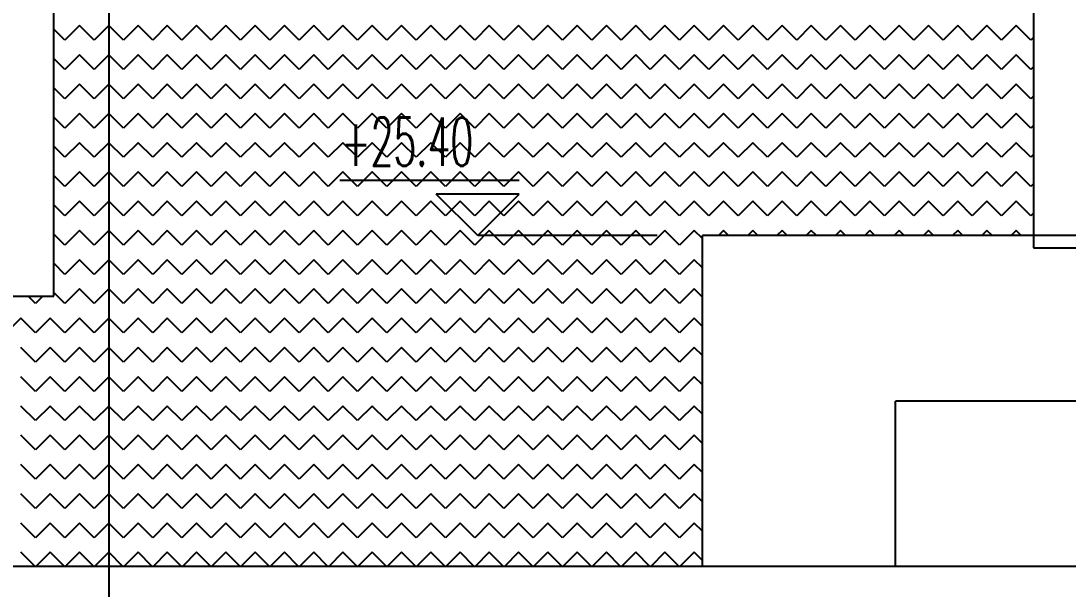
# Model space of a CAD drawing. Extents: x 78 to 306, y -397 to 18.
# Drawn here: x 279.2918 to 279.3676, y -396.3762 to -396.335 of the extents above; entities that cross this region are included whole.
import ezdxf

# ---------------------------------------------------------------- set-up
doc = ezdxf.new("R2010")
doc.units = 0
doc.header["$LTSCALE"] = 0.5
doc.header["$MEASUREMENT"] = 0
doc.linetypes.add('DASHDOT2', pattern=[0.5, 0.25, -0.125, 0, -0.125])
doc.linetypes.add('DOT2', pattern=[0.125, 0, -0.125])
for name, color, linetype in [('AKS', 5, 'DASHDOT2'), ('IZDUSUM', 2, 'DOT2'), ('KAPI', 1, 'CONTINUOUS'), ('KOLON', 4, 'CONTINUOUS'), ('OLCU', 31, 'CONTINUOUS'), ('TARAMA', 8, 'CONTINUOUS')]:
    doc.layers.add(name, color=color, linetype=linetype)
doc.styles.add('OLCU', font='romans.shx', dxfattribs={"width": 0.6, "height": 0.125})

msp = doc.modelspace()

# ---------------------------------------------------------------- linework, layer by layer
at = {"layer": 'AKS'}
for p, q in [((279.327144, -396.94956), (279.327144, -396.29556)), ((279.298144, -396.29956), (279.298144, -396.94956)), ((279.334144, -396.94956), (279.334144, -396.29956))]:
    msp.add_line(p, q, dxfattribs=at)
at = {"layer": 'IZDUSUM', "ltscale": 0.5}
for p, q in [((279.365144, -396.35056), (279.365144, -396.35146)), ((279.365144, -396.35146), (279.377144, -396.35146))]:
    msp.add_line(p, q, dxfattribs=at)
at = {"layer": 'KAPI', "ltscale": 1.4}
for p, q in [((279.294144, -396.35496), (279.294144, -396.30656)), ((279.365144, -396.30656), (279.365144, -396.35056)), ((279.286144, -396.35496), (279.294144, -396.35496))]:
    msp.add_line(p, q, dxfattribs=at)
at = {"layer": 'KOLON'}
for p, q in [((279.377144, -396.35056), (279.341144, -396.35056)), ((279.341144, -396.37456), (279.341144, -396.35056)), ((279.355144, -396.37456), (279.355144, -396.36256)), ((279.377144, -396.36256), (279.355144, -396.36256)), ((279.377144, -396.37456), (279.183144, -396.37456))]:
    msp.add_line(p, q, dxfattribs=at)
at = {"layer": 'OLCU'}
for p, q in [((279.327861, -396.34656), (279.314861, -396.34656)), ((279.324861, -396.35056), (279.321861, -396.34756)), ((279.327861, -396.34756), (279.321861, -396.34756)), ((279.324861, -396.35056), (279.327861, -396.34756)), ((279.337861, -396.35056), (279.324861, -396.35056))]:
    msp.add_line(p, q, dxfattribs=at)
at = {"layer": 'TARAMA', "ltscale": 1.4}
for p, q in [((279.294946, -396.336405), (279.294144, -396.335604)), ((279.296007, -396.335345), (279.294946, -396.336405)), ((279.297067, -396.336405), (279.296007, -396.335345)), ((279.298128, -396.335345), (279.297067, -396.336405)), ((279.299189, -396.336405), (279.298128, -396.335345)), ((279.300249, -396.335345), (279.299189, -396.336405)), ((279.30131, -396.336405), (279.300249, -396.335345)), ((279.30237, -396.335345), (279.30131, -396.336405)), ((279.303431, -396.336405), (279.30237, -396.335345)), ((279.304492, -396.335345), (279.303431, -396.336405)), ((279.305552, -396.336405), (279.304492, -396.335345)), ((279.306613, -396.335345), (279.305552, -396.336405)), ((279.307674, -396.336405), (279.306613, -396.335345)), ((279.308734, -396.335345), (279.307674, -396.336405)), ((279.309795, -396.336405), (279.308734, -396.335345)), ((279.310856, -396.335345), (279.309795, -396.336405)), ((279.311916, -396.336405), (279.310856, -396.335345)), ((279.312977, -396.335345), (279.311916, -396.336405)), ((279.314038, -396.336405), (279.312977, -396.335345)), ((279.315098, -396.335345), (279.314038, -396.336405)), ((279.316159, -396.336405), (279.315098, -396.335345)), ((279.31722, -396.335345), (279.316159, -396.336405)), ((279.31828, -396.336405), (279.31722, -396.335345)), ((279.319341, -396.335345), (279.31828, -396.336405)), ((279.320402, -396.336405), (279.319341, -396.335345)), ((279.321462, -396.335345), (279.320402, -396.336405)), ((279.322523, -396.336405), (279.321462, -396.335345)), ((279.323584, -396.335345), (279.322523, -396.336405)), ((279.324644, -396.336405), (279.323584, -396.335345)), ((279.325705, -396.335345), (279.324644, -396.336405)), ((279.326766, -396.336405), (279.325705, -396.335345)), ((279.327826, -396.335345), (279.326766, -396.336405)), ((279.328887, -396.336405), (279.327826, -396.335345)), ((279.329948, -396.335345), (279.328887, -396.336405)), ((279.331008, -396.336405), (279.329948, -396.335345)), ((279.332069, -396.335345), (279.331008, -396.336405)), ((279.33313, -396.336405), (279.332069, -396.335345)), ((279.33419, -396.335345), (279.33313, -396.336405)), ((279.335251, -396.336405), (279.33419, -396.335345)), ((279.336312, -396.335345), (279.335251, -396.336405)), ((279.337372, -396.336405), (279.336312, -396.335345)), ((279.338433, -396.335345), (279.337372, -396.336405)), ((279.339494, -396.336405), (279.338433, -396.335345)), ((279.340554, -396.335345), (279.339494, -396.336405)), ((279.341615, -396.336405), (279.340554, -396.335345)), ((279.342676, -396.335345), (279.341615, -396.336405)), ((279.343736, -396.336405), (279.342676, -396.335345)), ((279.344797, -396.335345), (279.343736, -396.336405)), ((279.345858, -396.336405), (279.344797, -396.335345)), ((279.346918, -396.335345), (279.345858, -396.336405)), ((279.347979, -396.336405), (279.346918, -396.335345)), ((279.34904, -396.335345), (279.347979, -396.336405)), ((279.3501, -396.336405), (279.34904, -396.335345)), ((279.351161, -396.335345), (279.3501, -396.336405)), ((279.352222, -396.336405), (279.351161, -396.335345)), ((279.353282, -396.335345), (279.352222, -396.336405)), ((279.354343, -396.336405), (279.353282, -396.335345)), ((279.355403, -396.335345), (279.354343, -396.336405)), ((279.356464, -396.336405), (279.355403, -396.335345)), ((279.357525, -396.335345), (279.356464, -396.336405)), ((279.358585, -396.336405), (279.357525, -396.335345)), ((279.359646, -396.335345), (279.358585, -396.336405)), ((279.360707, -396.336405), (279.359646, -396.335345)), ((279.361767, -396.335345), (279.360707, -396.336405)), ((279.362828, -396.336405), (279.361767, -396.335345)), ((279.363889, -396.335345), (279.362828, -396.336405)), ((279.364949, -396.336405), (279.363889, -396.335345)), ((279.365144, -396.336211), (279.364949, -396.336405)), ((279.294946, -396.338527), (279.294144, -396.337725)), ((279.296007, -396.337466), (279.294946, -396.338527)), ((279.297067, -396.338527), (279.296007, -396.337466)), ((279.298128, -396.337466), (279.297067, -396.338527)), ((279.299189, -396.338527), (279.298128, -396.337466)), ((279.300249, -396.337466), (279.299189, -396.338527)), ((279.30131, -396.338527), (279.300249, -396.337466)), ((279.30237, -396.337466), (279.30131, -396.338527)), ((279.303431, -396.338527), (279.30237, -396.337466)), ((279.304492, -396.337466), (279.303431, -396.338527)), ((279.305552, -396.338527), (279.304492, -396.337466)), ((279.306613, -396.337466), (279.305552, -396.338527)), ((279.307674, -396.338527), (279.306613, -396.337466)), ((279.308734, -396.337466), (279.307674, -396.338527)), ((279.309795, -396.338527), (279.308734, -396.337466)), ((279.310856, -396.337466), (279.309795, -396.338527)), ((279.311916, -396.338527), (279.310856, -396.337466)), ((279.312977, -396.337466), (279.311916, -396.338527)), ((279.314038, -396.338527), (279.312977, -396.337466)), ((279.315098, -396.337466), (279.314038, -396.338527)), ((279.316159, -396.338527), (279.315098, -396.337466)), ((279.31722, -396.337466), (279.316159, -396.338527)), ((279.31828, -396.338527), (279.31722, -396.337466)), ((279.319341, -396.337466), (279.31828, -396.338527)), ((279.320402, -396.338527), (279.319341, -396.337466)), ((279.321462, -396.337466), (279.320402, -396.338527)), ((279.322523, -396.338527), (279.321462, -396.337466)), ((279.323584, -396.337466), (279.322523, -396.338527)), ((279.324644, -396.338527), (279.323584, -396.337466)), ((279.325705, -396.337466), (279.324644, -396.338527)), ((279.326766, -396.338527), (279.325705, -396.337466)), ((279.327826, -396.337466), (279.326766, -396.338527)), ((279.328887, -396.338527), (279.327826, -396.337466)), ((279.329948, -396.337466), (279.328887, -396.338527)), ((279.331008, -396.338527), (279.329948, -396.337466)), ((279.332069, -396.337466), (279.331008, -396.338527)), ((279.33313, -396.338527), (279.332069, -396.337466)), ((279.33419, -396.337466), (279.33313, -396.338527)), ((279.335251, -396.338527), (279.33419, -396.337466)), ((279.336312, -396.337466), (279.335251, -396.338527)), ((279.337372, -396.338527), (279.336312, -396.337466)), ((279.338433, -396.337466), (279.337372, -396.338527)), ((279.339494, -396.338527), (279.338433, -396.337466)), ((279.340554, -396.337466), (279.339494, -396.338527)), ((279.341615, -396.338527), (279.340554, -396.337466)), ((279.342676, -396.337466), (279.341615, -396.338527)), ((279.343736, -396.338527), (279.342676, -396.337466)), ((279.344797, -396.337466), (279.343736, -396.338527)), ((279.345858, -396.338527), (279.344797, -396.337466)), ((279.346918, -396.337466), (279.345858, -396.338527)), ((279.347979, -396.338527), (279.346918, -396.337466)), ((279.34904, -396.337466), (279.347979, -396.338527)), ((279.3501, -396.338527), (279.34904, -396.337466)), ((279.351161, -396.337466), (279.3501, -396.338527)), ((279.352222, -396.338527), (279.351161, -396.337466)), ((279.353282, -396.337466), (279.352222, -396.338527)), ((279.354343, -396.338527), (279.353282, -396.337466)), ((279.355403, -396.337466), (279.354343, -396.338527)), ((279.356464, -396.338527), (279.355403, -396.337466)), ((279.357525, -396.337466), (279.356464, -396.338527)), ((279.358585, -396.338527), (279.357525, -396.337466)), ((279.359646, -396.337466), (279.358585, -396.338527)), ((279.360707, -396.338527), (279.359646, -396.337466)), ((279.361767, -396.337466), (279.360707, -396.338527)), ((279.362828, -396.338527), (279.361767, -396.337466)), ((279.363889, -396.337466), (279.362828, -396.338527)), ((279.364949, -396.338527), (279.363889, -396.337466)), ((279.365144, -396.338332), (279.364949, -396.338527)), ((279.296007, -396.339587), (279.294946, -396.340648)), ((279.297067, -396.340648), (279.296007, -396.339587)), ((279.298128, -396.339587), (279.297067, -396.340648)), ((279.299189, -396.340648), (279.298128, -396.339587)), ((279.300249, -396.339587), (279.299189, -396.340648)), ((279.30131, -396.340648), (279.300249, -396.339587)), ((279.30237, -396.339587), (279.30131, -396.340648)), ((279.303431, -396.340648), (279.30237, -396.339587)), ((279.304492, -396.339587), (279.303431, -396.340648)), ((279.305552, -396.340648), (279.304492, -396.339587)), ((279.306613, -396.339587), (279.305552, -396.340648)), ((279.307674, -396.340648), (279.306613, -396.339587)), ((279.308734, -396.339587), (279.307674, -396.340648)), ((279.309795, -396.340648), (279.308734, -396.339587)), ((279.310856, -396.339587), (279.309795, -396.340648)), ((279.311916, -396.340648), (279.310856, -396.339587)), ((279.312977, -396.339587), (279.311916, -396.340648)), ((279.314038, -396.340648), (279.312977, -396.339587)), ((279.315098, -396.339587), (279.314038, -396.340648)), ((279.316159, -396.340648), (279.315098, -396.339587)), ((279.31722, -396.339587), (279.316159, -396.340648)), ((279.31828, -396.340648), (279.31722, -396.339587)), ((279.319341, -396.339587), (279.31828, -396.340648)), ((279.320402, -396.340648), (279.319341, -396.339587)), ((279.321462, -396.339587), (279.320402, -396.340648)), ((279.322523, -396.340648), (279.321462, -396.339587)), ((279.323584, -396.339587), (279.322523, -396.340648)), ((279.324644, -396.340648), (279.323584, -396.339587)), ((279.325705, -396.339587), (279.324644, -396.340648)), ((279.326766, -396.340648), (279.325705, -396.339587)), ((279.327826, -396.339587), (279.326766, -396.340648)), ((279.328887, -396.340648), (279.327826, -396.339587)), ((279.329948, -396.339587), (279.328887, -396.340648)), ((279.331008, -396.340648), (279.329948, -396.339587)), ((279.332069, -396.339587), (279.331008, -396.340648)), ((279.33313, -396.340648), (279.332069, -396.339587)), ((279.33419, -396.339587), (279.33313, -396.340648)), ((279.335251, -396.340648), (279.33419, -396.339587)), ((279.336312, -396.339587), (279.335251, -396.340648)), ((279.337372, -396.340648), (279.336312, -396.339587)), ((279.338433, -396.339587), (279.337372, -396.340648)), ((279.339494, -396.340648), (279.338433, -396.339587)), ((279.340554, -396.339587), (279.339494, -396.340648)), ((279.341615, -396.340648), (279.340554, -396.339587)), ((279.342676, -396.339587), (279.341615, -396.340648)), ((279.343736, -396.340648), (279.342676, -396.339587)), ((279.344797, -396.339587), (279.343736, -396.340648)), ((279.345858, -396.340648), (279.344797, -396.339587)), ((279.346918, -396.339587), (279.345858, -396.340648)), ((279.347979, -396.340648), (279.346918, -396.339587)), ((279.34904, -396.339587), (279.347979, -396.340648)), ((279.3501, -396.340648), (279.34904, -396.339587)), ((279.351161, -396.339587), (279.3501, -396.340648)), ((279.352222, -396.340648), (279.351161, -396.339587)), ((279.353282, -396.339587), (279.352222, -396.340648)), ((279.354343, -396.340648), (279.353282, -396.339587)), ((279.355403, -396.339587), (279.354343, -396.340648)), ((279.356464, -396.340648), (279.355403, -396.339587)), ((279.357525, -396.339587), (279.356464, -396.340648)), ((279.358585, -396.340648), (279.357525, -396.339587)), ((279.359646, -396.339587), (279.358585, -396.340648)), ((279.360707, -396.340648), (279.359646, -396.339587)), ((279.361767, -396.339587), (279.360707, -396.340648)), ((279.362828, -396.340648), (279.361767, -396.339587)), ((279.363889, -396.339587), (279.362828, -396.340648)), ((279.364949, -396.340648), (279.363889, -396.339587)), ((279.294946, -396.340648), (279.294144, -396.339846)), ((279.365144, -396.340454), (279.364949, -396.340648)), ((279.294946, -396.342769), (279.294144, -396.341968)), ((279.296007, -396.341709), (279.294946, -396.342769)), ((279.297067, -396.342769), (279.296007, -396.341709)), ((279.298128, -396.341709), (279.297067, -396.342769)), ((279.299189, -396.342769), (279.298128, -396.341709)), ((279.300249, -396.341709), (279.299189, -396.342769)), ((279.30131, -396.342769), (279.300249, -396.341709)), ((279.30237, -396.341709), (279.30131, -396.342769)), ((279.303431, -396.342769), (279.30237, -396.341709)), ((279.304492, -396.341709), (279.303431, -396.342769)), ((279.305552, -396.342769), (279.304492, -396.341709)), ((279.306613, -396.341709), (279.305552, -396.342769)), ((279.307674, -396.342769), (279.306613, -396.341709)), ((279.308734, -396.341709), (279.307674, -396.342769)), ((279.309795, -396.342769), (279.308734, -396.341709)), ((279.310856, -396.341709), (279.309795, -396.342769)), ((279.311916, -396.342769), (279.310856, -396.341709)), ((279.312977, -396.341709), (279.311916, -396.342769)), ((279.314038, -396.342769), (279.312977, -396.341709)), ((279.315098, -396.341709), (279.314038, -396.342769)), ((279.316159, -396.342769), (279.315098, -396.341709)), ((279.31722, -396.341709), (279.316159, -396.342769)), ((279.31828, -396.342769), (279.31722, -396.341709)), ((279.319341, -396.341709), (279.31828, -396.342769)), ((279.320402, -396.342769), (279.319341, -396.341709)), ((279.321462, -396.341709), (279.320402, -396.342769)), ((279.322523, -396.342769), (279.321462, -396.341709)), ((279.323584, -396.341709), (279.322523, -396.342769)), ((279.324644, -396.342769), (279.323584, -396.341709)), ((279.325705, -396.341709), (279.324644, -396.342769)), ((279.326766, -396.342769), (279.325705, -396.341709)), ((279.327826, -396.341709), (279.326766, -396.342769)), ((279.328887, -396.342769), (279.327826, -396.341709)), ((279.329948, -396.341709), (279.328887, -396.342769)), ((279.331008, -396.342769), (279.329948, -396.341709)), ((279.332069, -396.341709), (279.331008, -396.342769)), ((279.33313, -396.342769), (279.332069, -396.341709)), ((279.33419, -396.341709), (279.33313, -396.342769)), ((279.335251, -396.342769), (279.33419, -396.341709)), ((279.336312, -396.341709), (279.335251, -396.342769)), ((279.337372, -396.342769), (279.336312, -396.341709)), ((279.338433, -396.341709), (279.337372, -396.342769)), ((279.339494, -396.342769), (279.338433, -396.341709)), ((279.340554, -396.341709), (279.339494, -396.342769)), ((279.341615, -396.342769), (279.340554, -396.341709)), ((279.342676, -396.341709), (279.341615, -396.342769)), ((279.343736, -396.342769), (279.342676, -396.341709)), ((279.344797, -396.341709), (279.343736, -396.342769)), ((279.345858, -396.342769), (279.344797, -396.341709)), ((279.346918, -396.341709), (279.345858, -396.342769)), ((279.347979, -396.342769), (279.346918, -396.341709)), ((279.34904, -396.341709), (279.347979, -396.342769)), ((279.3501, -396.342769), (279.34904, -396.341709)), ((279.351161, -396.341709), (279.3501, -396.342769)), ((279.352222, -396.342769), (279.351161, -396.341709)), ((279.353282, -396.341709), (279.352222, -396.342769)), ((279.354343, -396.342769), (279.353282, -396.341709)), ((279.355403, -396.341709), (279.354343, -396.342769)), ((279.356464, -396.342769), (279.355403, -396.341709)), ((279.357525, -396.341709), (279.356464, -396.342769)), ((279.358585, -396.342769), (279.357525, -396.341709)), ((279.359646, -396.341709), (279.358585, -396.342769)), ((279.360707, -396.342769), (279.359646, -396.341709)), ((279.361767, -396.341709), (279.360707, -396.342769)), ((279.362828, -396.342769), (279.361767, -396.341709)), ((279.363889, -396.341709), (279.362828, -396.342769)), ((279.364949, -396.342769), (279.363889, -396.341709)), ((279.365144, -396.342575), (279.364949, -396.342769)), ((279.294946, -396.344891), (279.294144, -396.344089)), ((279.296007, -396.34383), (279.294946, -396.344891)), ((279.297067, -396.344891), (279.296007, -396.34383)), ((279.298128, -396.34383), (279.297067, -396.344891)), ((279.299189, -396.344891), (279.298128, -396.34383)), ((279.300249, -396.34383), (279.299189, -396.344891)), ((279.30131, -396.344891), (279.300249, -396.34383)), ((279.30237, -396.34383), (279.30131, -396.344891)), ((279.303431, -396.344891), (279.30237, -396.34383)), ((279.304492, -396.34383), (279.303431, -396.344891)), ((279.305552, -396.344891), (279.304492, -396.34383)), ((279.306613, -396.34383), (279.305552, -396.344891)), ((279.307674, -396.344891), (279.306613, -396.34383)), ((279.308734, -396.34383), (279.307674, -396.344891)), ((279.309795, -396.344891), (279.308734, -396.34383)), ((279.310856, -396.34383), (279.309795, -396.344891)), ((279.311916, -396.344891), (279.310856, -396.34383)), ((279.312977, -396.34383), (279.311916, -396.344891)), ((279.314038, -396.344891), (279.312977, -396.34383)), ((279.315098, -396.34383), (279.314038, -396.344891)), ((279.316159, -396.344891), (279.315098, -396.34383)), ((279.31722, -396.34383), (279.316159, -396.344891)), ((279.31828, -396.344891), (279.31722, -396.34383)), ((279.319341, -396.34383), (279.31828, -396.344891)), ((279.320402, -396.344891), (279.319341, -396.34383)), ((279.321462, -396.34383), (279.320402, -396.344891)), ((279.322523, -396.344891), (279.321462, -396.34383)), ((279.323584, -396.34383), (279.322523, -396.344891)), ((279.324644, -396.344891), (279.323584, -396.34383)), ((279.325705, -396.34383), (279.324644, -396.344891)), ((279.326766, -396.344891), (279.325705, -396.34383)), ((279.327826, -396.34383), (279.326766, -396.344891)), ((279.328887, -396.344891), (279.327826, -396.34383)), ((279.329948, -396.34383), (279.328887, -396.344891)), ((279.331008, -396.344891), (279.329948, -396.34383)), ((279.332069, -396.34383), (279.331008, -396.344891)), ((279.33313, -396.344891), (279.332069, -396.34383)), ((279.33419, -396.34383), (279.33313, -396.344891)), ((279.335251, -396.344891), (279.33419, -396.34383)), ((279.336312, -396.34383), (279.335251, -396.344891)), ((279.337372, -396.344891), (279.336312, -396.34383)), ((279.338433, -396.34383), (279.337372, -396.344891)), ((279.339494, -396.344891), (279.338433, -396.34383)), ((279.340554, -396.34383), (279.339494, -396.344891)), ((279.341615, -396.344891), (279.340554, -396.34383)), ((279.342676, -396.34383), (279.341615, -396.344891)), ((279.343736, -396.344891), (279.342676, -396.34383)), ((279.344797, -396.34383), (279.343736, -396.344891)), ((279.345858, -396.344891), (279.344797, -396.34383)), ((279.346918, -396.34383), (279.345858, -396.344891)), ((279.347979, -396.344891), (279.346918, -396.34383)), ((279.34904, -396.34383), (279.347979, -396.344891)), ((279.3501, -396.344891), (279.34904, -396.34383)), ((279.351161, -396.34383), (279.3501, -396.344891)), ((279.352222, -396.344891), (279.351161, -396.34383)), ((279.353282, -396.34383), (279.352222, -396.344891)), ((279.354343, -396.344891), (279.353282, -396.34383)), ((279.355403, -396.34383), (279.354343, -396.344891)), ((279.356464, -396.344891), (279.355403, -396.34383)), ((279.357525, -396.34383), (279.356464, -396.344891)), ((279.358585, -396.344891), (279.357525, -396.34383)), ((279.359646, -396.34383), (279.358585, -396.344891)), ((279.360707, -396.344891), (279.359646, -396.34383)), ((279.361767, -396.34383), (279.360707, -396.344891)), ((279.362828, -396.344891), (279.361767, -396.34383)), ((279.363889, -396.34383), (279.362828, -396.344891)), ((279.364949, -396.344891), (279.363889, -396.34383)), ((279.365144, -396.344696), (279.364949, -396.344891)), ((279.294946, -396.347012), (279.294144, -396.34621)), ((279.296007, -396.345951), (279.294946, -396.347012)), ((279.297067, -396.347012), (279.296007, -396.345951)), ((279.298128, -396.345951), (279.297067, -396.347012)), ((279.299189, -396.347012), (279.298128, -396.345951)), ((279.300249, -396.345951), (279.299189, -396.347012)), ((279.30131, -396.347012), (279.300249, -396.345951)), ((279.30237, -396.345951), (279.30131, -396.347012)), ((279.303431, -396.347012), (279.30237, -396.345951)), ((279.304492, -396.345951), (279.303431, -396.347012)), ((279.305552, -396.347012), (279.304492, -396.345951)), ((279.306613, -396.345951), (279.305552, -396.347012)), ((279.307674, -396.347012), (279.306613, -396.345951)), ((279.308734, -396.345951), (279.307674, -396.347012)), ((279.309795, -396.347012), (279.308734, -396.345951)), ((279.310856, -396.345951), (279.309795, -396.347012)), ((279.311916, -396.347012), (279.310856, -396.345951)), ((279.312977, -396.345951), (279.311916, -396.347012)), ((279.314038, -396.347012), (279.312977, -396.345951)), ((279.315098, -396.345951), (279.314038, -396.347012)), ((279.316159, -396.347012), (279.315098, -396.345951)), ((279.31722, -396.345951), (279.316159, -396.347012)), ((279.31828, -396.347012), (279.31722, -396.345951)), ((279.319341, -396.345951), (279.31828, -396.347012)), ((279.320402, -396.347012), (279.319341, -396.345951)), ((279.321462, -396.345951), (279.320402, -396.347012)), ((279.322523, -396.347012), (279.321462, -396.345951)), ((279.323584, -396.345951), (279.322523, -396.347012)), ((279.324644, -396.347012), (279.323584, -396.345951)), ((279.325705, -396.345951), (279.324644, -396.347012)), ((279.326766, -396.347012), (279.325705, -396.345951)), ((279.327826, -396.345951), (279.326766, -396.347012)), ((279.328887, -396.347012), (279.327826, -396.345951)), ((279.329948, -396.345951), (279.328887, -396.347012)), ((279.331008, -396.347012), (279.329948, -396.345951)), ((279.332069, -396.345951), (279.331008, -396.347012)), ((279.33313, -396.347012), (279.332069, -396.345951)), ((279.33419, -396.345951), (279.33313, -396.347012)), ((279.335251, -396.347012), (279.33419, -396.345951)), ((279.336312, -396.345951), (279.335251, -396.347012)), ((279.337372, -396.347012), (279.336312, -396.345951)), ((279.338433, -396.345951), (279.337372, -396.347012)), ((279.339494, -396.347012), (279.338433, -396.345951)), ((279.340554, -396.345951), (279.339494, -396.347012)), ((279.341615, -396.347012), (279.340554, -396.345951)), ((279.342676, -396.345951), (279.341615, -396.347012)), ((279.343736, -396.347012), (279.342676, -396.345951)), ((279.344797, -396.345951), (279.343736, -396.347012)), ((279.345858, -396.347012), (279.344797, -396.345951)), ((279.346918, -396.345951), (279.345858, -396.347012)), ((279.347979, -396.347012), (279.346918, -396.345951)), ((279.34904, -396.345951), (279.347979, -396.347012)), ((279.3501, -396.347012), (279.34904, -396.345951)), ((279.351161, -396.345951), (279.3501, -396.347012)), ((279.352222, -396.347012), (279.351161, -396.345951)), ((279.353282, -396.345951), (279.352222, -396.347012)), ((279.354343, -396.347012), (279.353282, -396.345951)), ((279.355403, -396.345951), (279.354343, -396.347012)), ((279.356464, -396.347012), (279.355403, -396.345951)), ((279.357525, -396.345951), (279.356464, -396.347012)), ((279.358585, -396.347012), (279.357525, -396.345951)), ((279.359646, -396.345951), (279.358585, -396.347012)), ((279.360707, -396.347012), (279.359646, -396.345951)), ((279.361767, -396.345951), (279.360707, -396.347012)), ((279.362828, -396.347012), (279.361767, -396.345951)), ((279.363889, -396.345951), (279.362828, -396.347012)), ((279.364949, -396.347012), (279.363889, -396.345951)), ((279.365144, -396.346818), (279.364949, -396.347012)), ((279.296007, -396.348073), (279.294946, -396.349133)), ((279.297067, -396.349133), (279.296007, -396.348073)), ((279.298128, -396.348073), (279.297067, -396.349133)), ((279.299189, -396.349133), (279.298128, -396.348073)), ((279.300249, -396.348073), (279.299189, -396.349133)), ((279.30131, -396.349133), (279.300249, -396.348073)), ((279.30237, -396.348073), (279.30131, -396.349133)), ((279.303431, -396.349133), (279.30237, -396.348073)), ((279.304492, -396.348073), (279.303431, -396.349133)), ((279.305552, -396.349133), (279.304492, -396.348073)), ((279.306613, -396.348073), (279.305552, -396.349133)), ((279.307674, -396.349133), (279.306613, -396.348073)), ((279.308734, -396.348073), (279.307674, -396.349133)), ((279.309795, -396.349133), (279.308734, -396.348073)), ((279.310856, -396.348073), (279.309795, -396.349133)), ((279.311916, -396.349133), (279.310856, -396.348073)), ((279.312977, -396.348073), (279.311916, -396.349133)), ((279.314038, -396.349133), (279.312977, -396.348073)), ((279.315098, -396.348073), (279.314038, -396.349133)), ((279.316159, -396.349133), (279.315098, -396.348073)), ((279.31722, -396.348073), (279.316159, -396.349133)), ((279.31828, -396.349133), (279.31722, -396.348073)), ((279.319341, -396.348073), (279.31828, -396.349133)), ((279.320402, -396.349133), (279.319341, -396.348073)), ((279.321462, -396.348073), (279.320402, -396.349133)), ((279.322523, -396.349133), (279.321462, -396.348073)), ((279.323584, -396.348073), (279.322523, -396.349133)), ((279.324644, -396.349133), (279.323584, -396.348073)), ((279.325705, -396.348073), (279.324644, -396.349133)), ((279.326766, -396.349133), (279.325705, -396.348073)), ((279.327826, -396.348073), (279.326766, -396.349133)), ((279.328887, -396.349133), (279.327826, -396.348073)), ((279.329948, -396.348073), (279.328887, -396.349133)), ((279.331008, -396.349133), (279.329948, -396.348073)), ((279.332069, -396.348073), (279.331008, -396.349133)), ((279.33313, -396.349133), (279.332069, -396.348073)), ((279.33419, -396.348073), (279.33313, -396.349133)), ((279.335251, -396.349133), (279.33419, -396.348073)), ((279.336312, -396.348073), (279.335251, -396.349133)), ((279.337372, -396.349133), (279.336312, -396.348073)), ((279.338433, -396.348073), (279.337372, -396.349133)), ((279.339494, -396.349133), (279.338433, -396.348073)), ((279.340554, -396.348073), (279.339494, -396.349133)), ((279.341615, -396.349133), (279.340554, -396.348073)), ((279.342676, -396.348073), (279.341615, -396.349133)), ((279.343736, -396.349133), (279.342676, -396.348073)), ((279.344797, -396.348073), (279.343736, -396.349133)), ((279.345858, -396.349133), (279.344797, -396.348073)), ((279.346918, -396.348073), (279.345858, -396.349133)), ((279.347979, -396.349133), (279.346918, -396.348073)), ((279.34904, -396.348073), (279.347979, -396.349133)), ((279.3501, -396.349133), (279.34904, -396.348073)), ((279.351161, -396.348073), (279.3501, -396.349133)), ((279.352222, -396.349133), (279.351161, -396.348073)), ((279.353282, -396.348073), (279.352222, -396.349133)), ((279.354343, -396.349133), (279.353282, -396.348073)), ((279.355403, -396.348073), (279.354343, -396.349133)), ((279.356464, -396.349133), (279.355403, -396.348073)), ((279.357525, -396.348073), (279.356464, -396.349133)), ((279.358585, -396.349133), (279.357525, -396.348073)), ((279.359646, -396.348073), (279.358585, -396.349133)), ((279.360707, -396.349133), (279.359646, -396.348073)), ((279.361767, -396.348073), (279.360707, -396.349133)), ((279.362828, -396.349133), (279.361767, -396.348073)), ((279.363889, -396.348073), (279.362828, -396.349133)), ((279.364949, -396.349133), (279.363889, -396.348073)), ((279.294946, -396.349133), (279.294144, -396.348331)), ((279.365144, -396.348939), (279.364949, -396.349133)), ((279.296007, -396.350194), (279.294946, -396.351255)), ((279.297067, -396.351255), (279.296007, -396.350194)), ((279.298128, -396.350194), (279.297067, -396.351255)), ((279.299189, -396.351255), (279.298128, -396.350194)), ((279.300249, -396.350194), (279.299189, -396.351255)), ((279.30131, -396.351255), (279.300249, -396.350194)), ((279.30237, -396.350194), (279.30131, -396.351255)), ((279.303431, -396.351255), (279.30237, -396.350194)), ((279.304492, -396.350194), (279.303431, -396.351255)), ((279.305552, -396.351255), (279.304492, -396.350194)), ((279.306613, -396.350194), (279.305552, -396.351255)), ((279.307674, -396.351255), (279.306613, -396.350194)), ((279.308734, -396.350194), (279.307674, -396.351255)), ((279.309795, -396.351255), (279.308734, -396.350194)), ((279.310856, -396.350194), (279.309795, -396.351255)), ((279.311916, -396.351255), (279.310856, -396.350194)), ((279.312977, -396.350194), (279.311916, -396.351255)), ((279.314038, -396.351255), (279.312977, -396.350194)), ((279.315098, -396.350194), (279.314038, -396.351255)), ((279.316159, -396.351255), (279.315098, -396.350194)), ((279.31722, -396.350194), (279.316159, -396.351255)), ((279.31828, -396.351255), (279.31722, -396.350194)), ((279.319341, -396.350194), (279.31828, -396.351255)), ((279.320402, -396.351255), (279.319341, -396.350194)), ((279.321462, -396.350194), (279.320402, -396.351255)), ((279.322523, -396.351255), (279.321462, -396.350194)), ((279.323584, -396.350194), (279.322523, -396.351255)), ((279.324644, -396.351255), (279.323584, -396.350194)), ((279.325705, -396.350194), (279.324644, -396.351255)), ((279.326766, -396.351255), (279.325705, -396.350194)), ((279.327826, -396.350194), (279.326766, -396.351255)), ((279.328887, -396.351255), (279.327826, -396.350194)), ((279.329948, -396.350194), (279.328887, -396.351255)), ((279.331008, -396.351255), (279.329948, -396.350194)), ((279.332069, -396.350194), (279.331008, -396.351255)), ((279.33313, -396.351255), (279.332069, -396.350194)), ((279.33419, -396.350194), (279.33313, -396.351255)), ((279.335251, -396.351255), (279.33419, -396.350194)), ((279.336312, -396.350194), (279.335251, -396.351255)), ((279.337372, -396.351255), (279.336312, -396.350194)), ((279.338433, -396.350194), (279.337372, -396.351255)), ((279.339494, -396.351255), (279.338433, -396.350194)), ((279.340554, -396.350194), (279.339494, -396.351255)), ((279.341144, -396.350784), (279.340554, -396.350194)), ((279.342676, -396.350194), (279.34231, -396.35056)), ((279.343041, -396.35056), (279.342676, -396.350194)), ((279.344797, -396.350194), (279.344431, -396.35056)), ((279.345163, -396.35056), (279.344797, -396.350194)), ((279.346918, -396.350194), (279.346552, -396.35056)), ((279.347284, -396.35056), (279.346918, -396.350194)), ((279.34904, -396.350194), (279.348674, -396.35056)), ((279.349405, -396.35056), (279.34904, -396.350194)), ((279.351161, -396.350194), (279.350795, -396.35056)), ((279.351527, -396.35056), (279.351161, -396.350194)), ((279.353282, -396.350194), (279.352916, -396.35056)), ((279.353648, -396.35056), (279.353282, -396.350194)), ((279.355403, -396.350194), (279.355038, -396.35056)), ((279.355769, -396.35056), (279.355403, -396.350194)), ((279.357525, -396.350194), (279.357159, -396.35056)), ((279.357891, -396.35056), (279.357525, -396.350194)), ((279.359646, -396.350194), (279.35928, -396.35056)), ((279.360012, -396.35056), (279.359646, -396.350194)), ((279.361767, -396.350194), (279.361402, -396.35056)), ((279.362133, -396.35056), (279.361767, -396.350194)), ((279.363889, -396.350194), (279.363523, -396.35056)), ((279.364255, -396.35056), (279.363889, -396.350194)), ((279.294946, -396.351255), (279.294144, -396.350453)), ((279.294946, -396.353376), (279.294144, -396.352574)), ((279.296007, -396.352315), (279.294946, -396.353376)), ((279.297067, -396.353376), (279.296007, -396.352315)), ((279.298128, -396.352315), (279.297067, -396.353376)), ((279.299189, -396.353376), (279.298128, -396.352315)), ((279.300249, -396.352315), (279.299189, -396.353376)), ((279.30131, -396.353376), (279.300249, -396.352315)), ((279.30237, -396.352315), (279.30131, -396.353376)), ((279.303431, -396.353376), (279.30237, -396.352315)), ((279.304492, -396.352315), (279.303431, -396.353376)), ((279.305552, -396.353376), (279.304492, -396.352315)), ((279.306613, -396.352315), (279.305552, -396.353376)), ((279.307674, -396.353376), (279.306613, -396.352315)), ((279.308734, -396.352315), (279.307674, -396.353376)), ((279.309795, -396.353376), (279.308734, -396.352315)), ((279.310856, -396.352315), (279.309795, -396.353376)), ((279.311916, -396.353376), (279.310856, -396.352315)), ((279.312977, -396.352315), (279.311916, -396.353376)), ((279.314038, -396.353376), (279.312977, -396.352315)), ((279.315098, -396.352315), (279.314038, -396.353376)), ((279.316159, -396.353376), (279.315098, -396.352315)), ((279.31722, -396.352315), (279.316159, -396.353376)), ((279.31828, -396.353376), (279.31722, -396.352315)), ((279.319341, -396.352315), (279.31828, -396.353376)), ((279.320402, -396.353376), (279.319341, -396.352315)), ((279.321462, -396.352315), (279.320402, -396.353376)), ((279.322523, -396.353376), (279.321462, -396.352315)), ((279.323584, -396.352315), (279.322523, -396.353376)), ((279.324644, -396.353376), (279.323584, -396.352315)), ((279.325705, -396.352315), (279.324644, -396.353376)), ((279.326766, -396.353376), (279.325705, -396.352315)), ((279.327826, -396.352315), (279.326766, -396.353376)), ((279.328887, -396.353376), (279.327826, -396.352315)), ((279.329948, -396.352315), (279.328887, -396.353376)), ((279.331008, -396.353376), (279.329948, -396.352315)), ((279.332069, -396.352315), (279.331008, -396.353376)), ((279.33313, -396.353376), (279.332069, -396.352315)), ((279.33419, -396.352315), (279.33313, -396.353376)), ((279.335251, -396.353376), (279.33419, -396.352315)), ((279.336312, -396.352315), (279.335251, -396.353376)), ((279.337372, -396.353376), (279.336312, -396.352315)), ((279.338433, -396.352315), (279.337372, -396.353376)), ((279.339494, -396.353376), (279.338433, -396.352315)), ((279.340554, -396.352315), (279.339494, -396.353376)), ((279.341144, -396.352905), (279.340554, -396.352315)), ((279.294946, -396.355497), (279.294144, -396.354695)), ((279.296007, -396.354437), (279.294946, -396.355497)), ((279.297067, -396.355497), (279.296007, -396.354437)), ((279.298128, -396.354437), (279.297067, -396.355497)), ((279.299189, -396.355497), (279.298128, -396.354437)), ((279.300249, -396.354437), (279.299189, -396.355497)), ((279.30131, -396.355497), (279.300249, -396.354437)), ((279.30237, -396.354437), (279.30131, -396.355497)), ((279.303431, -396.355497), (279.30237, -396.354437)), ((279.304492, -396.354437), (279.303431, -396.355497)), ((279.305552, -396.355497), (279.304492, -396.354437)), ((279.306613, -396.354437), (279.305552, -396.355497)), ((279.307674, -396.355497), (279.306613, -396.354437)), ((279.308734, -396.354437), (279.307674, -396.355497)), ((279.309795, -396.355497), (279.308734, -396.354437)), ((279.310856, -396.354437), (279.309795, -396.355497)), ((279.311916, -396.355497), (279.310856, -396.354437)), ((279.312977, -396.354437), (279.311916, -396.355497)), ((279.314038, -396.355497), (279.312977, -396.354437)), ((279.315098, -396.354437), (279.314038, -396.355497)), ((279.316159, -396.355497), (279.315098, -396.354437)), ((279.31722, -396.354437), (279.316159, -396.355497)), ((279.31828, -396.355497), (279.31722, -396.354437)), ((279.319341, -396.354437), (279.31828, -396.355497)), ((279.320402, -396.355497), (279.319341, -396.354437)), ((279.321462, -396.354437), (279.320402, -396.355497)), ((279.322523, -396.355497), (279.321462, -396.354437)), ((279.323584, -396.354437), (279.322523, -396.355497)), ((279.324644, -396.355497), (279.323584, -396.354437)), ((279.325705, -396.354437), (279.324644, -396.355497)), ((279.326766, -396.355497), (279.325705, -396.354437)), ((279.327826, -396.354437), (279.326766, -396.355497)), ((279.328887, -396.355497), (279.327826, -396.354437)), ((279.329948, -396.354437), (279.328887, -396.355497)), ((279.331008, -396.355497), (279.329948, -396.354437)), ((279.332069, -396.354437), (279.331008, -396.355497)), ((279.33313, -396.355497), (279.332069, -396.354437)), ((279.33419, -396.354437), (279.33313, -396.355497)), ((279.335251, -396.355497), (279.33419, -396.354437)), ((279.336312, -396.354437), (279.335251, -396.355497)), ((279.337372, -396.355497), (279.336312, -396.354437)), ((279.338433, -396.354437), (279.337372, -396.355497)), ((279.339494, -396.355497), (279.338433, -396.354437)), ((279.340554, -396.354437), (279.339494, -396.355497)), ((279.341144, -396.355026), (279.340554, -396.354437)), ((279.292825, -396.355497), (279.292287, -396.35496)), ((279.293362, -396.35496), (279.292825, -396.355497)), ((279.291764, -396.356558), (279.290703, -396.357619)), ((279.292825, -396.357619), (279.291764, -396.356558)), ((279.293885, -396.356558), (279.292825, -396.357619)), ((279.294946, -396.357619), (279.293885, -396.356558)), ((279.296007, -396.356558), (279.294946, -396.357619)), ((279.297067, -396.357619), (279.296007, -396.356558)), ((279.298128, -396.356558), (279.297067, -396.357619)), ((279.299189, -396.357619), (279.298128, -396.356558)), ((279.300249, -396.356558), (279.299189, -396.357619)), ((279.30131, -396.357619), (279.300249, -396.356558)), ((279.30237, -396.356558), (279.30131, -396.357619)), ((279.303431, -396.357619), (279.30237, -396.356558)), ((279.304492, -396.356558), (279.303431, -396.357619)), ((279.305552, -396.357619), (279.304492, -396.356558)), ((279.306613, -396.356558), (279.305552, -396.357619)), ((279.307674, -396.357619), (279.306613, -396.356558)), ((279.308734, -396.356558), (279.307674, -396.357619)), ((279.309795, -396.357619), (279.308734, -396.356558)), ((279.310856, -396.356558), (279.309795, -396.357619)), ((279.311916, -396.357619), (279.310856, -396.356558)), ((279.312977, -396.356558), (279.311916, -396.357619)), ((279.314038, -396.357619), (279.312977, -396.356558)), ((279.315098, -396.356558), (279.314038, -396.357619)), ((279.316159, -396.357619), (279.315098, -396.356558)), ((279.31722, -396.356558), (279.316159, -396.357619)), ((279.31828, -396.357619), (279.31722, -396.356558)), ((279.319341, -396.356558), (279.31828, -396.357619)), ((279.320402, -396.357619), (279.319341, -396.356558)), ((279.321462, -396.356558), (279.320402, -396.357619)), ((279.322523, -396.357619), (279.321462, -396.356558)), ((279.323584, -396.356558), (279.322523, -396.357619)), ((279.324644, -396.357619), (279.323584, -396.356558)), ((279.325705, -396.356558), (279.324644, -396.357619)), ((279.326766, -396.357619), (279.325705, -396.356558)), ((279.327826, -396.356558), (279.326766, -396.357619)), ((279.328887, -396.357619), (279.327826, -396.356558)), ((279.329948, -396.356558), (279.328887, -396.357619)), ((279.331008, -396.357619), (279.329948, -396.356558)), ((279.332069, -396.356558), (279.331008, -396.357619)), ((279.33313, -396.357619), (279.332069, -396.356558)), ((279.33419, -396.356558), (279.33313, -396.357619)), ((279.335251, -396.357619), (279.33419, -396.356558)), ((279.336312, -396.356558), (279.335251, -396.357619)), ((279.337372, -396.357619), (279.336312, -396.356558)), ((279.338433, -396.356558), (279.337372, -396.357619)), ((279.339494, -396.357619), (279.338433, -396.356558)), ((279.340554, -396.356558), (279.339494, -396.357619)), ((279.341144, -396.357148), (279.340554, -396.356558)), ((279.292825, -396.35974), (279.291764, -396.358679)), ((279.293885, -396.358679), (279.292825, -396.35974)), ((279.294946, -396.35974), (279.293885, -396.358679)), ((279.296007, -396.358679), (279.294946, -396.35974)), ((279.297067, -396.35974), (279.296007, -396.358679)), ((279.298128, -396.358679), (279.297067, -396.35974)), ((279.299189, -396.35974), (279.298128, -396.358679)), ((279.300249, -396.358679), (279.299189, -396.35974)), ((279.30131, -396.35974), (279.300249, -396.358679)), ((279.30237, -396.358679), (279.30131, -396.35974)), ((279.303431, -396.35974), (279.30237, -396.358679)), ((279.304492, -396.358679), (279.303431, -396.35974)), ((279.305552, -396.35974), (279.304492, -396.358679)), ((279.306613, -396.358679), (279.305552, -396.35974)), ((279.307674, -396.35974), (279.306613, -396.358679)), ((279.308734, -396.358679), (279.307674, -396.35974)), ((279.309795, -396.35974), (279.308734, -396.358679)), ((279.310856, -396.358679), (279.309795, -396.35974)), ((279.311916, -396.35974), (279.310856, -396.358679)), ((279.312977, -396.358679), (279.311916, -396.35974)), ((279.314038, -396.35974), (279.312977, -396.358679)), ((279.315098, -396.358679), (279.314038, -396.35974)), ((279.316159, -396.35974), (279.315098, -396.358679)), ((279.31722, -396.358679), (279.316159, -396.35974)), ((279.31828, -396.35974), (279.31722, -396.358679)), ((279.319341, -396.358679), (279.31828, -396.35974)), ((279.320402, -396.35974), (279.319341, -396.358679)), ((279.321462, -396.358679), (279.320402, -396.35974)), ((279.322523, -396.35974), (279.321462, -396.358679)), ((279.323584, -396.358679), (279.322523, -396.35974)), ((279.324644, -396.35974), (279.323584, -396.358679)), ((279.325705, -396.358679), (279.324644, -396.35974)), ((279.326766, -396.35974), (279.325705, -396.358679)), ((279.327826, -396.358679), (279.326766, -396.35974)), ((279.328887, -396.35974), (279.327826, -396.358679)), ((279.329948, -396.358679), (279.328887, -396.35974)), ((279.331008, -396.35974), (279.329948, -396.358679)), ((279.332069, -396.358679), (279.331008, -396.35974)), ((279.33313, -396.35974), (279.332069, -396.358679)), ((279.33419, -396.358679), (279.33313, -396.35974)), ((279.335251, -396.35974), (279.33419, -396.358679)), ((279.336312, -396.358679), (279.335251, -396.35974)), ((279.337372, -396.35974), (279.336312, -396.358679)), ((279.338433, -396.358679), (279.337372, -396.35974)), ((279.339494, -396.35974), (279.338433, -396.358679)), ((279.340554, -396.358679), (279.339494, -396.35974)), ((279.341144, -396.359269), (279.340554, -396.358679)), ((279.292825, -396.361861), (279.291764, -396.360801)), ((279.293885, -396.360801), (279.292825, -396.361861)), ((279.294946, -396.361861), (279.293885, -396.360801)), ((279.296007, -396.360801), (279.294946, -396.361861)), ((279.297067, -396.361861), (279.296007, -396.360801)), ((279.298128, -396.360801), (279.297067, -396.361861)), ((279.299189, -396.361861), (279.298128, -396.360801)), ((279.300249, -396.360801), (279.299189, -396.361861)), ((279.30131, -396.361861), (279.300249, -396.360801)), ((279.30237, -396.360801), (279.30131, -396.361861)), ((279.303431, -396.361861), (279.30237, -396.360801)), ((279.304492, -396.360801), (279.303431, -396.361861)), ((279.305552, -396.361861), (279.304492, -396.360801)), ((279.306613, -396.360801), (279.305552, -396.361861)), ((279.307674, -396.361861), (279.306613, -396.360801)), ((279.308734, -396.360801), (279.307674, -396.361861)), ((279.309795, -396.361861), (279.308734, -396.360801)), ((279.310856, -396.360801), (279.309795, -396.361861)), ((279.311916, -396.361861), (279.310856, -396.360801)), ((279.312977, -396.360801), (279.311916, -396.361861)), ((279.314038, -396.361861), (279.312977, -396.360801)), ((279.315098, -396.360801), (279.314038, -396.361861)), ((279.316159, -396.361861), (279.315098, -396.360801)), ((279.31722, -396.360801), (279.316159, -396.361861)), ((279.31828, -396.361861), (279.31722, -396.360801)), ((279.319341, -396.360801), (279.31828, -396.361861)), ((279.320402, -396.361861), (279.319341, -396.360801)), ((279.321462, -396.360801), (279.320402, -396.361861)), ((279.322523, -396.361861), (279.321462, -396.360801)), ((279.323584, -396.360801), (279.322523, -396.361861)), ((279.324644, -396.361861), (279.323584, -396.360801)), ((279.325705, -396.360801), (279.324644, -396.361861)), ((279.326766, -396.361861), (279.325705, -396.360801)), ((279.327826, -396.360801), (279.326766, -396.361861)), ((279.328887, -396.361861), (279.327826, -396.360801)), ((279.329948, -396.360801), (279.328887, -396.361861)), ((279.331008, -396.361861), (279.329948, -396.360801)), ((279.332069, -396.360801), (279.331008, -396.361861)), ((279.33313, -396.361861), (279.332069, -396.360801)), ((279.33419, -396.360801), (279.33313, -396.361861)), ((279.335251, -396.361861), (279.33419, -396.360801)), ((279.336312, -396.360801), (279.335251, -396.361861)), ((279.337372, -396.361861), (279.336312, -396.360801)), ((279.338433, -396.360801), (279.337372, -396.361861)), ((279.339494, -396.361861), (279.338433, -396.360801)), ((279.340554, -396.360801), (279.339494, -396.361861)), ((279.341144, -396.36139), (279.340554, -396.360801)), ((279.292825, -396.363983), (279.291764, -396.362922)), ((279.293885, -396.362922), (279.292825, -396.363983)), ((279.294946, -396.363983), (279.293885, -396.362922)), ((279.296007, -396.362922), (279.294946, -396.363983)), ((279.297067, -396.363983), (279.296007, -396.362922)), ((279.298128, -396.362922), (279.297067, -396.363983)), ((279.299189, -396.363983), (279.298128, -396.362922)), ((279.300249, -396.362922), (279.299189, -396.363983)), ((279.30131, -396.363983), (279.300249, -396.362922)), ((279.30237, -396.362922), (279.30131, -396.363983)), ((279.303431, -396.363983), (279.30237, -396.362922)), ((279.304492, -396.362922), (279.303431, -396.363983)), ((279.305552, -396.363983), (279.304492, -396.362922)), ((279.306613, -396.362922), (279.305552, -396.363983)), ((279.307674, -396.363983), (279.306613, -396.362922)), ((279.308734, -396.362922), (279.307674, -396.363983)), ((279.309795, -396.363983), (279.308734, -396.362922)), ((279.310856, -396.362922), (279.309795, -396.363983)), ((279.311916, -396.363983), (279.310856, -396.362922)), ((279.312977, -396.362922), (279.311916, -396.363983)), ((279.314038, -396.363983), (279.312977, -396.362922)), ((279.315098, -396.362922), (279.314038, -396.363983)), ((279.316159, -396.363983), (279.315098, -396.362922)), ((279.31722, -396.362922), (279.316159, -396.363983)), ((279.31828, -396.363983), (279.31722, -396.362922)), ((279.319341, -396.362922), (279.31828, -396.363983)), ((279.320402, -396.363983), (279.319341, -396.362922)), ((279.321462, -396.362922), (279.320402, -396.363983)), ((279.322523, -396.363983), (279.321462, -396.362922)), ((279.323584, -396.362922), (279.322523, -396.363983)), ((279.324644, -396.363983), (279.323584, -396.362922)), ((279.325705, -396.362922), (279.324644, -396.363983)), ((279.326766, -396.363983), (279.325705, -396.362922)), ((279.327826, -396.362922), (279.326766, -396.363983)), ((279.328887, -396.363983), (279.327826, -396.362922)), ((279.329948, -396.362922), (279.328887, -396.363983)), ((279.331008, -396.363983), (279.329948, -396.362922)), ((279.332069, -396.362922), (279.331008, -396.363983)), ((279.33313, -396.363983), (279.332069, -396.362922)), ((279.33419, -396.362922), (279.33313, -396.363983)), ((279.335251, -396.363983), (279.33419, -396.362922)), ((279.336312, -396.362922), (279.335251, -396.363983)), ((279.337372, -396.363983), (279.336312, -396.362922)), ((279.338433, -396.362922), (279.337372, -396.363983)), ((279.339494, -396.363983), (279.338433, -396.362922)), ((279.340554, -396.362922), (279.339494, -396.363983)), ((279.341144, -396.363512), (279.340554, -396.362922)), ((279.292825, -396.366104), (279.291764, -396.365043)), ((279.293885, -396.365043), (279.292825, -396.366104)), ((279.294946, -396.366104), (279.293885, -396.365043)), ((279.296007, -396.365043), (279.294946, -396.366104)), ((279.297067, -396.366104), (279.296007, -396.365043)), ((279.298128, -396.365043), (279.297067, -396.366104)), ((279.299189, -396.366104), (279.298128, -396.365043)), ((279.300249, -396.365043), (279.299189, -396.366104)), ((279.30131, -396.366104), (279.300249, -396.365043)), ((279.30237, -396.365043), (279.30131, -396.366104)), ((279.303431, -396.366104), (279.30237, -396.365043)), ((279.304492, -396.365043), (279.303431, -396.366104)), ((279.305552, -396.366104), (279.304492, -396.365043)), ((279.306613, -396.365043), (279.305552, -396.366104)), ((279.307674, -396.366104), (279.306613, -396.365043)), ((279.308734, -396.365043), (279.307674, -396.366104)), ((279.309795, -396.366104), (279.308734, -396.365043)), ((279.310856, -396.365043), (279.309795, -396.366104)), ((279.311916, -396.366104), (279.310856, -396.365043)), ((279.312977, -396.365043), (279.311916, -396.366104)), ((279.314038, -396.366104), (279.312977, -396.365043)), ((279.315098, -396.365043), (279.314038, -396.366104)), ((279.316159, -396.366104), (279.315098, -396.365043)), ((279.31722, -396.365043), (279.316159, -396.366104)), ((279.31828, -396.366104), (279.31722, -396.365043)), ((279.319341, -396.365043), (279.31828, -396.366104)), ((279.320402, -396.366104), (279.319341, -396.365043)), ((279.321462, -396.365043), (279.320402, -396.366104)), ((279.322523, -396.366104), (279.321462, -396.365043)), ((279.323584, -396.365043), (279.322523, -396.366104)), ((279.324644, -396.366104), (279.323584, -396.365043)), ((279.325705, -396.365043), (279.324644, -396.366104)), ((279.326766, -396.366104), (279.325705, -396.365043)), ((279.327826, -396.365043), (279.326766, -396.366104)), ((279.328887, -396.366104), (279.327826, -396.365043)), ((279.329948, -396.365043), (279.328887, -396.366104)), ((279.331008, -396.366104), (279.329948, -396.365043)), ((279.332069, -396.365043), (279.331008, -396.366104)), ((279.33313, -396.366104), (279.332069, -396.365043)), ((279.33419, -396.365043), (279.33313, -396.366104)), ((279.335251, -396.366104), (279.33419, -396.365043)), ((279.336312, -396.365043), (279.335251, -396.366104)), ((279.337372, -396.366104), (279.336312, -396.365043)), ((279.338433, -396.365043), (279.337372, -396.366104)), ((279.339494, -396.366104), (279.338433, -396.365043)), ((279.340554, -396.365043), (279.339494, -396.366104)), ((279.341144, -396.365633), (279.340554, -396.365043)), ((279.292825, -396.368225), (279.291764, -396.367165)), ((279.293885, -396.367165), (279.292825, -396.368225)), ((279.294946, -396.368225), (279.293885, -396.367165)), ((279.296007, -396.367165), (279.294946, -396.368225)), ((279.297067, -396.368225), (279.296007, -396.367165)), ((279.298128, -396.367165), (279.297067, -396.368225)), ((279.299189, -396.368225), (279.298128, -396.367165)), ((279.300249, -396.367165), (279.299189, -396.368225)), ((279.30131, -396.368225), (279.300249, -396.367165)), ((279.30237, -396.367165), (279.30131, -396.368225)), ((279.303431, -396.368225), (279.30237, -396.367165)), ((279.304492, -396.367165), (279.303431, -396.368225)), ((279.305552, -396.368225), (279.304492, -396.367165)), ((279.306613, -396.367165), (279.305552, -396.368225)), ((279.307674, -396.368225), (279.306613, -396.367165)), ((279.308734, -396.367165), (279.307674, -396.368225)), ((279.309795, -396.368225), (279.308734, -396.367165)), ((279.310856, -396.367165), (279.309795, -396.368225)), ((279.311916, -396.368225), (279.310856, -396.367165)), ((279.312977, -396.367165), (279.311916, -396.368225)), ((279.314038, -396.368225), (279.312977, -396.367165)), ((279.315098, -396.367165), (279.314038, -396.368225)), ((279.316159, -396.368225), (279.315098, -396.367165)), ((279.31722, -396.367165), (279.316159, -396.368225)), ((279.31828, -396.368225), (279.31722, -396.367165)), ((279.319341, -396.367165), (279.31828, -396.368225)), ((279.320402, -396.368225), (279.319341, -396.367165)), ((279.321462, -396.367165), (279.320402, -396.368225)), ((279.322523, -396.368225), (279.321462, -396.367165)), ((279.323584, -396.367165), (279.322523, -396.368225)), ((279.324644, -396.368225), (279.323584, -396.367165)), ((279.325705, -396.367165), (279.324644, -396.368225)), ((279.326766, -396.368225), (279.325705, -396.367165)), ((279.327826, -396.367165), (279.326766, -396.368225)), ((279.328887, -396.368225), (279.327826, -396.367165)), ((279.329948, -396.367165), (279.328887, -396.368225)), ((279.331008, -396.368225), (279.329948, -396.367165)), ((279.332069, -396.367165), (279.331008, -396.368225)), ((279.33313, -396.368225), (279.332069, -396.367165)), ((279.33419, -396.367165), (279.33313, -396.368225)), ((279.335251, -396.368225), (279.33419, -396.367165)), ((279.336312, -396.367165), (279.335251, -396.368225)), ((279.337372, -396.368225), (279.336312, -396.367165)), ((279.338433, -396.367165), (279.337372, -396.368225)), ((279.339494, -396.368225), (279.338433, -396.367165)), ((279.340554, -396.367165), (279.339494, -396.368225)), ((279.341144, -396.367754), (279.340554, -396.367165)), ((279.292825, -396.370347), (279.291764, -396.369286)), ((279.293885, -396.369286), (279.292825, -396.370347)), ((279.294946, -396.370347), (279.293885, -396.369286)), ((279.296007, -396.369286), (279.294946, -396.370347)), ((279.297067, -396.370347), (279.296007, -396.369286)), ((279.298128, -396.369286), (279.297067, -396.370347)), ((279.299189, -396.370347), (279.298128, -396.369286)), ((279.300249, -396.369286), (279.299189, -396.370347)), ((279.30131, -396.370347), (279.300249, -396.369286)), ((279.30237, -396.369286), (279.30131, -396.370347)), ((279.303431, -396.370347), (279.30237, -396.369286)), ((279.304492, -396.369286), (279.303431, -396.370347)), ((279.305552, -396.370347), (279.304492, -396.369286)), ((279.306613, -396.369286), (279.305552, -396.370347)), ((279.307674, -396.370347), (279.306613, -396.369286)), ((279.308734, -396.369286), (279.307674, -396.370347)), ((279.309795, -396.370347), (279.308734, -396.369286)), ((279.310856, -396.369286), (279.309795, -396.370347)), ((279.311916, -396.370347), (279.310856, -396.369286)), ((279.312977, -396.369286), (279.311916, -396.370347)), ((279.314038, -396.370347), (279.312977, -396.369286)), ((279.315098, -396.369286), (279.314038, -396.370347)), ((279.316159, -396.370347), (279.315098, -396.369286)), ((279.31722, -396.369286), (279.316159, -396.370347)), ((279.31828, -396.370347), (279.31722, -396.369286)), ((279.319341, -396.369286), (279.31828, -396.370347)), ((279.320402, -396.370347), (279.319341, -396.369286)), ((279.321462, -396.369286), (279.320402, -396.370347)), ((279.322523, -396.370347), (279.321462, -396.369286)), ((279.323584, -396.369286), (279.322523, -396.370347)), ((279.324644, -396.370347), (279.323584, -396.369286)), ((279.325705, -396.369286), (279.324644, -396.370347)), ((279.326766, -396.370347), (279.325705, -396.369286)), ((279.327826, -396.369286), (279.326766, -396.370347)), ((279.328887, -396.370347), (279.327826, -396.369286)), ((279.329948, -396.369286), (279.328887, -396.370347)), ((279.331008, -396.370347), (279.329948, -396.369286)), ((279.332069, -396.369286), (279.331008, -396.370347)), ((279.33313, -396.370347), (279.332069, -396.369286)), ((279.33419, -396.369286), (279.33313, -396.370347)), ((279.335251, -396.370347), (279.33419, -396.369286)), ((279.336312, -396.369286), (279.335251, -396.370347)), ((279.337372, -396.370347), (279.336312, -396.369286)), ((279.338433, -396.369286), (279.337372, -396.370347)), ((279.339494, -396.370347), (279.338433, -396.369286)), ((279.340554, -396.369286), (279.339494, -396.370347)), ((279.341144, -396.369876), (279.340554, -396.369286)), ((279.292825, -396.372468), (279.291764, -396.371407)), ((279.293885, -396.371407), (279.292825, -396.372468)), ((279.294946, -396.372468), (279.293885, -396.371407)), ((279.296007, -396.371407), (279.294946, -396.372468)), ((279.297067, -396.372468), (279.296007, -396.371407)), ((279.298128, -396.371407), (279.297067, -396.372468)), ((279.299189, -396.372468), (279.298128, -396.371407)), ((279.300249, -396.371407), (279.299189, -396.372468)), ((279.30131, -396.372468), (279.300249, -396.371407)), ((279.30237, -396.371407), (279.30131, -396.372468)), ((279.303431, -396.372468), (279.30237, -396.371407)), ((279.304492, -396.371407), (279.303431, -396.372468)), ((279.305552, -396.372468), (279.304492, -396.371407)), ((279.306613, -396.371407), (279.305552, -396.372468)), ((279.307674, -396.372468), (279.306613, -396.371407)), ((279.308734, -396.371407), (279.307674, -396.372468)), ((279.309795, -396.372468), (279.308734, -396.371407)), ((279.310856, -396.371407), (279.309795, -396.372468)), ((279.311916, -396.372468), (279.310856, -396.371407)), ((279.312977, -396.371407), (279.311916, -396.372468)), ((279.314038, -396.372468), (279.312977, -396.371407)), ((279.315098, -396.371407), (279.314038, -396.372468)), ((279.316159, -396.372468), (279.315098, -396.371407)), ((279.31722, -396.371407), (279.316159, -396.372468)), ((279.31828, -396.372468), (279.31722, -396.371407)), ((279.319341, -396.371407), (279.31828, -396.372468)), ((279.320402, -396.372468), (279.319341, -396.371407)), ((279.321462, -396.371407), (279.320402, -396.372468)), ((279.322523, -396.372468), (279.321462, -396.371407)), ((279.323584, -396.371407), (279.322523, -396.372468)), ((279.324644, -396.372468), (279.323584, -396.371407)), ((279.325705, -396.371407), (279.324644, -396.372468)), ((279.326766, -396.372468), (279.325705, -396.371407)), ((279.327826, -396.371407), (279.326766, -396.372468)), ((279.328887, -396.372468), (279.327826, -396.371407)), ((279.329948, -396.371407), (279.328887, -396.372468)), ((279.331008, -396.372468), (279.329948, -396.371407)), ((279.332069, -396.371407), (279.331008, -396.372468)), ((279.33313, -396.372468), (279.332069, -396.371407)), ((279.33419, -396.371407), (279.33313, -396.372468)), ((279.335251, -396.372468), (279.33419, -396.371407)), ((279.336312, -396.371407), (279.335251, -396.372468)), ((279.337372, -396.372468), (279.336312, -396.371407)), ((279.338433, -396.371407), (279.337372, -396.372468)), ((279.339494, -396.372468), (279.338433, -396.371407)), ((279.340554, -396.371407), (279.339494, -396.372468)), ((279.341144, -396.371997), (279.340554, -396.371407)), ((279.292795, -396.37456), (279.291764, -396.373529)), ((279.293885, -396.373529), (279.292854, -396.37456)), ((279.294916, -396.37456), (279.293885, -396.373529)), ((279.296007, -396.373529), (279.294975, -396.37456)), ((279.297038, -396.37456), (279.296007, -396.373529)), ((279.298128, -396.373529), (279.297097, -396.37456)), ((279.299159, -396.37456), (279.298128, -396.373529)), ((279.300249, -396.373529), (279.299218, -396.37456)), ((279.30128, -396.37456), (279.300249, -396.373529)), ((279.30237, -396.373529), (279.301339, -396.37456)), ((279.303402, -396.37456), (279.30237, -396.373529)), ((279.304492, -396.373529), (279.303461, -396.37456)), ((279.305523, -396.37456), (279.304492, -396.373529)), ((279.306613, -396.373529), (279.305582, -396.37456)), ((279.307644, -396.37456), (279.306613, -396.373529)), ((279.308734, -396.373529), (279.307703, -396.37456)), ((279.309766, -396.37456), (279.308734, -396.373529)), ((279.310856, -396.373529), (279.309824, -396.37456)), ((279.311887, -396.37456), (279.310856, -396.373529)), ((279.312977, -396.373529), (279.311946, -396.37456)), ((279.314008, -396.37456), (279.312977, -396.373529)), ((279.315098, -396.373529), (279.314067, -396.37456)), ((279.31613, -396.37456), (279.315098, -396.373529)), ((279.31722, -396.373529), (279.316188, -396.37456)), ((279.318251, -396.37456), (279.31722, -396.373529)), ((279.319341, -396.373529), (279.31831, -396.37456)), ((279.320372, -396.37456), (279.319341, -396.373529)), ((279.321462, -396.373529), (279.320431, -396.37456)), ((279.322494, -396.37456), (279.321462, -396.373529)), ((279.323584, -396.373529), (279.322552, -396.37456)), ((279.324615, -396.37456), (279.323584, -396.373529)), ((279.325705, -396.373529), (279.324674, -396.37456)), ((279.326736, -396.37456), (279.325705, -396.373529)), ((279.327826, -396.373529), (279.326795, -396.37456)), ((279.328858, -396.37456), (279.327826, -396.373529)), ((279.329948, -396.373529), (279.328916, -396.37456)), ((279.330979, -396.37456), (279.329948, -396.373529)), ((279.332069, -396.373529), (279.331038, -396.37456)), ((279.3331, -396.37456), (279.332069, -396.373529)), ((279.33419, -396.373529), (279.333159, -396.37456)), ((279.335222, -396.37456), (279.33419, -396.373529)), ((279.336312, -396.373529), (279.33528, -396.37456)), ((279.337343, -396.37456), (279.336312, -396.373529)), ((279.338433, -396.373529), (279.337402, -396.37456)), ((279.339464, -396.37456), (279.338433, -396.373529)), ((279.340554, -396.373529), (279.339523, -396.37456)), ((279.341144, -396.374118), (279.340554, -396.373529))]:
    msp.add_line(p, q, dxfattribs=at)

# ---------------------------------------------------------------- texts
at = {"layer": 'OLCU', "style": 'OLCU', "width": 0.55}
msp.add_text('+25.40', height=0.0035, dxfattribs=at).set_placement((279.314967, -396.345514))

doc.saveas('drawing.dxf')
